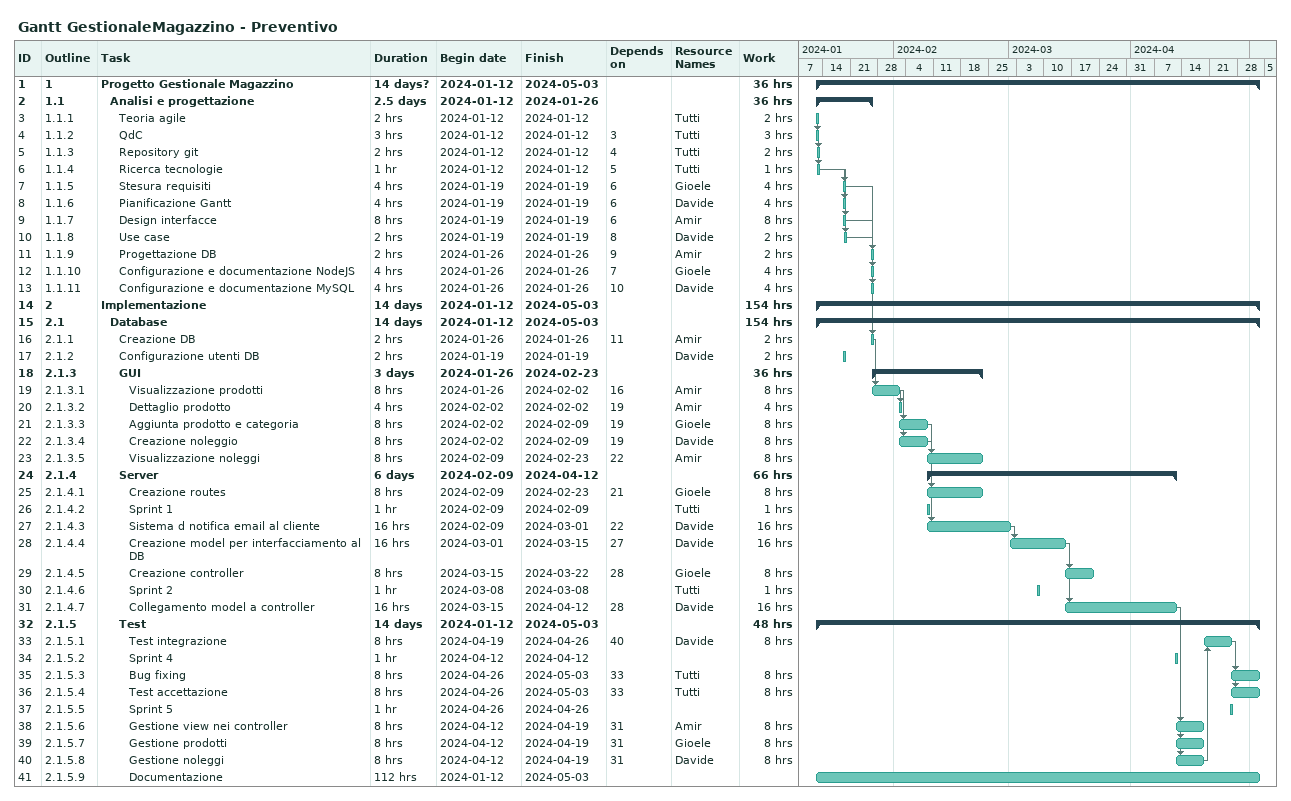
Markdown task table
Gantt GestionaleMagazzino - Preventivo

| ID | WBS | Task | Duration | Start | Finish | Predecessors | Resources | Work (h) |
|---|---|---|---|---|---|---|---|---|
| 1 | 1 | **Progetto Gestionale Magazzino** | 14d? | 2024-01-12 | 2024-05-03 |  |  | 36 |
| 2 | 1.1 | **Analisi e progettazione** | 2.5d | 2024-01-12 | 2024-01-26 |  |  | 36 |
| 3 | 1.1.1 | Teoria agile | 2h | 2024-01-12 | 2024-01-12 |  | Tutti | 2 |
| 4 | 1.1.2 | QdC | 3h | 2024-01-12 | 2024-01-12 | 3 | Tutti | 3 |
| 5 | 1.1.3 | Repository git | 2h | 2024-01-12 | 2024-01-12 | 4 | Tutti | 2 |
| 6 | 1.1.4 | Ricerca tecnologie | 1h | 2024-01-12 | 2024-01-12 | 5 | Tutti | 1 |
| 7 | 1.1.5 | Stesura requisiti | 4h | 2024-01-19 | 2024-01-19 | 6 | Gioele | 4 |
| 8 | 1.1.6 | Pianificazione Gantt | 4h | 2024-01-19 | 2024-01-19 | 6 | Davide | 4 |
| 9 | 1.1.7 | Design interfacce | 8h | 2024-01-19 | 2024-01-19 | 6 | Amir | 8 |
| 10 | 1.1.8 | Use case | 2h | 2024-01-19 | 2024-01-19 | 8 | Davide | 2 |
| 11 | 1.1.9 | Progettazione DB | 2h | 2024-01-26 | 2024-01-26 | 9 | Amir | 2 |
| 12 | 1.1.10 | Configurazione e documentazione NodeJS | 4h | 2024-01-26 | 2024-01-26 | 7 | Gioele | 4 |
| 13 | 1.1.11 | Configurazione e documentazione MySQL | 4h | 2024-01-26 | 2024-01-26 | 10 | Davide | 4 |
| 14 | 2 | **Implementazione** | 14d | 2024-01-12 | 2024-05-03 |  |  | 154 |
| 15 | 2.1 | **Database** | 14d | 2024-01-12 | 2024-05-03 |  |  | 154 |
| 16 | 2.1.1 | Creazione DB | 2h | 2024-01-26 | 2024-01-26 | 11 | Amir | 2 |
| 17 | 2.1.2 | Configurazione utenti DB | 2h | 2024-01-19 | 2024-01-19 |  | Davide | 2 |
| 18 | 2.1.3 | **GUI** | 3d | 2024-01-26 | 2024-02-23 |  |  | 36 |
| 19 | 2.1.3.1 | Visualizzazione prodotti | 8h | 2024-01-26 | 2024-02-02 | 16 | Amir | 8 |
| 20 | 2.1.3.2 | Dettaglio prodotto | 4h | 2024-02-02 | 2024-02-02 | 19 | Amir | 4 |
| 21 | 2.1.3.3 | Aggiunta prodotto e categoria | 8h | 2024-02-02 | 2024-02-09 | 19 | Gioele | 8 |
| 22 | 2.1.3.4 | Creazione noleggio | 8h | 2024-02-02 | 2024-02-09 | 19 | Davide | 8 |
| 23 | 2.1.3.5 | Visualizzazione noleggi | 8h | 2024-02-09 | 2024-02-23 | 22 | Amir | 8 |
| 24 | 2.1.4 | **Server** | 6d | 2024-02-09 | 2024-04-12 |  |  | 66 |
| 25 | 2.1.4.1 | Creazione routes | 8h | 2024-02-09 | 2024-02-23 | 21 | Gioele | 8 |
| 26 | 2.1.4.2 | Sprint 1 | 1h | 2024-02-09 | 2024-02-09 |  | Tutti | 1 |
| 27 | 2.1.4.3 | Sistema d notifica email al cliente | 16h | 2024-02-09 | 2024-03-01 | 22 | Davide | 16 |
| 28 | 2.1.4.4 | Creazione model per interfacciamento al DB | 16h | 2024-03-01 | 2024-03-15 | 27 | Davide | 16 |
| 29 | 2.1.4.5 | Creazione controller | 8h | 2024-03-15 | 2024-03-22 | 28 | Gioele | 8 |
| 30 | 2.1.4.6 | Sprint 2 | 1h | 2024-03-08 | 2024-03-08 |  | Tutti | 1 |
| 31 | 2.1.4.7 | Collegamento model a controller | 16h | 2024-03-15 | 2024-04-12 | 28 | Davide | 16 |
| 32 | 2.1.5 | **Test** | 14d | 2024-01-12 | 2024-05-03 |  |  | 48 |
| 33 | 2.1.5.1 | Test integrazione | 8h | 2024-04-19 | 2024-04-26 | 40 | Davide | 8 |
| 34 | 2.1.5.2 | Sprint 4 | 1h | 2024-04-12 | 2024-04-12 |  |  |  |
| 35 | 2.1.5.3 | Bug fixing | 8h | 2024-04-26 | 2024-05-03 | 33 | Tutti | 8 |
| 36 | 2.1.5.4 | Test accettazione | 8h | 2024-04-26 | 2024-05-03 | 33 | Tutti | 8 |
| 37 | 2.1.5.5 | Sprint 5 | 1h | 2024-04-26 | 2024-04-26 |  |  |  |
| 38 | 2.1.5.6 | Gestione view nei controller | 8h | 2024-04-12 | 2024-04-19 | 31 | Amir | 8 |
| 39 | 2.1.5.7 | Gestione prodotti | 8h | 2024-04-12 | 2024-04-19 | 31 | Gioele | 8 |
| 40 | 2.1.5.8 | Gestione noleggi | 8h | 2024-04-12 | 2024-04-19 | 31 | Davide | 8 |
| 41 | 2.1.5.9 | Documentazione | 112h | 2024-01-12 | 2024-05-03 |  |  |  |
